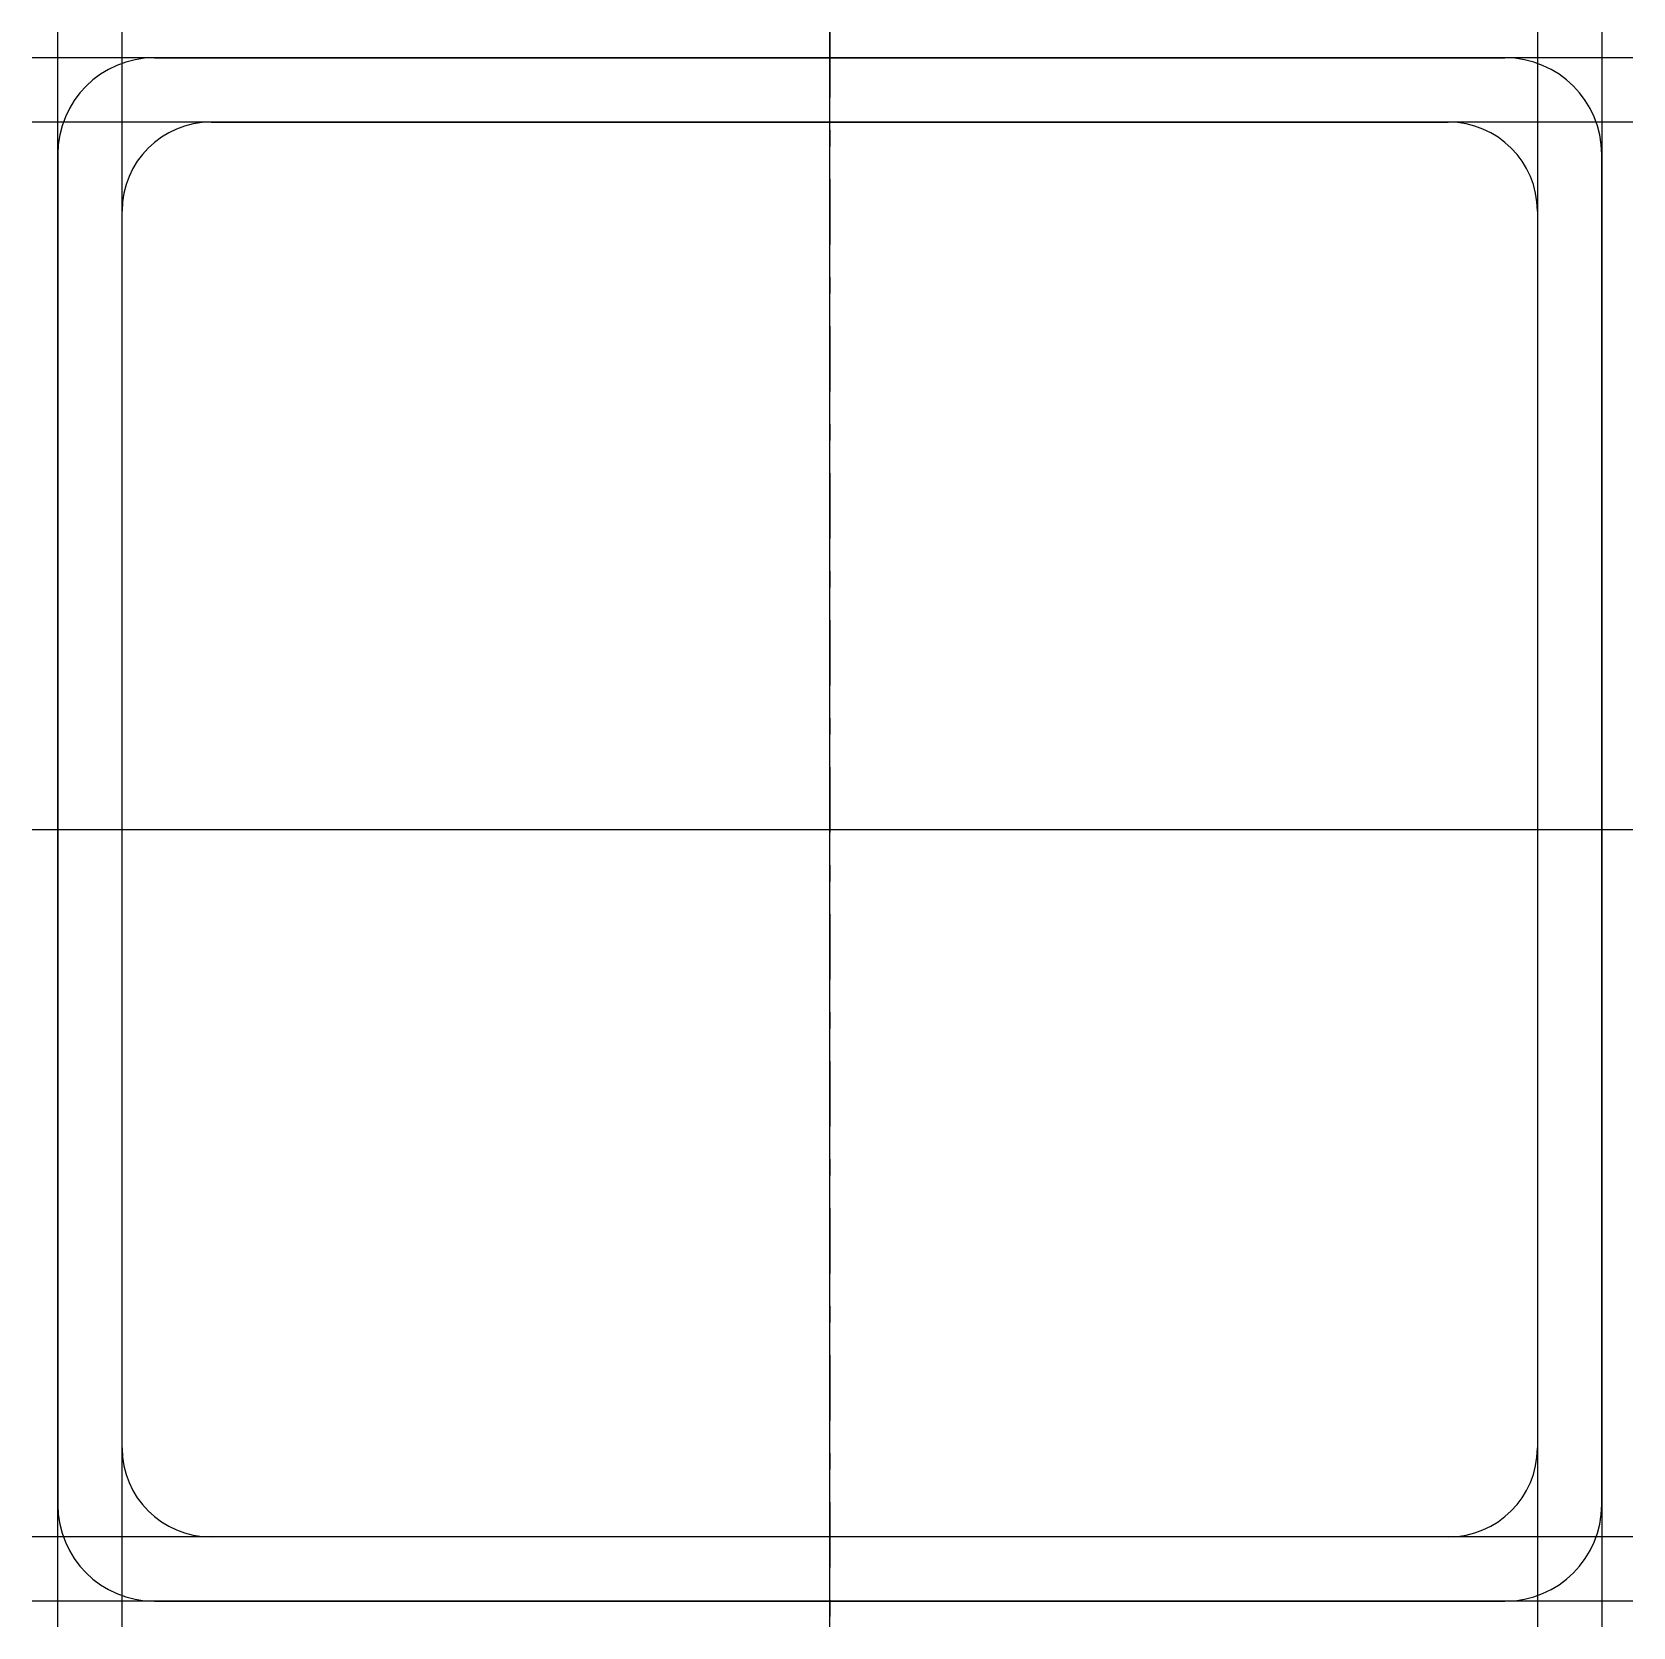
# Model space of a CAD drawing. Extents: x -155 to 156, y -155 to 155.
import ezdxf

# ---------------------------------------------------------------- set-up
doc = ezdxf.new("R2010")
doc.units = 0
doc.linetypes.add('CENTER', pattern=[28.575, 12.7, -6.35, 3.175, -6.35])
doc.layers.get('0').update_dxf_attribs({"linetype": 'CONTINUOUS'})

msp = doc.modelspace()

# ---------------------------------------------------------------- linework, layer by layer
at = {"linetype": 'CONTINUOUS'}
for p, q in [((-150, -155), (-150, 155)), ((-137.5, -155), (-137.5, 155)), ((0, -155), (0, 155)), ((137.5, 155), (137.5, -155)), ((150, 155), (150, -155)), ((156.08, 150), (-155, 150)), ((131.2, 150), (-131.2, 150)), ((-131.2, 150), (131.2, 150)), ((156.08, 137.5), (-155, 137.5)), ((-120.2, 137.5), (120.2, 137.5)), ((-120.2, 137.5), (120.2, 137.5)), ((-150, 131.2), (-150, -131.2)), ((-150, -131.2), (-150, 131.2)), ((150, -131.2), (150, 131.2)), ((150, 131.2), (150, -131.2)), ((-137.5, -120.2), (-137.5, 120.2)), ((-137.5, -120.2), (-137.5, 120.2)), ((137.5, 120.2), (137.5, -120.2)), ((137.5, 120.2), (137.5, -120.2)), ((-155, 0), (156.08, 0)), ((156.08, -137.5), (-155, -137.5)), ((120.2, -137.5), (-120.2, -137.5)), ((120.2, -137.5), (-120.2, -137.5)), ((156.08, -150), (-155, -150)), ((-131.2, -150), (131.2, -150)), ((131.2, -150), (-131.2, -150))]:
    msp.add_line(p, q, dxfattribs=at)
at = {"linetype": 'CENTER'}
for p, q in [((0, 155), (0, -155)), ((-155, 0), (156.08, 0))]:
    msp.add_line(p, q, dxfattribs=at)
at = {"linetype": 'CONTINUOUS'}
for centre, radius, start, end in [((-131.2, 131.2), 18.8, 90, 180), ((-131.2, 131.2), 18.8, 90, 180), ((131.2, 131.2), 18.8, 0, 90), ((131.2, 131.2), 18.8, 0, 90), ((-120.2, 120.2), 17.3, 90, 180), ((-120.2, 120.2), 17.3, 90, 180), ((120.2, 120.2), 17.3, 0, 90), ((120.2, 120.2), 17.3, 0, 90), ((-120.2, -120.2), 17.3, 180, 270), ((-120.2, -120.2), 17.3, 180, 270), ((120.2, -120.2), 17.3, 270, 360), ((120.2, -120.2), 17.3, 270, 360), ((-131.2, -131.2), 18.8, 180, 270), ((-131.2, -131.2), 18.8, 180, 270), ((131.2, -131.2), 18.8, 270, 0), ((131.2, -131.2), 18.8, 270, 0)]:
    msp.add_arc(centre, radius, start, end, dxfattribs=at)

doc.saveas('drawing.dxf')
